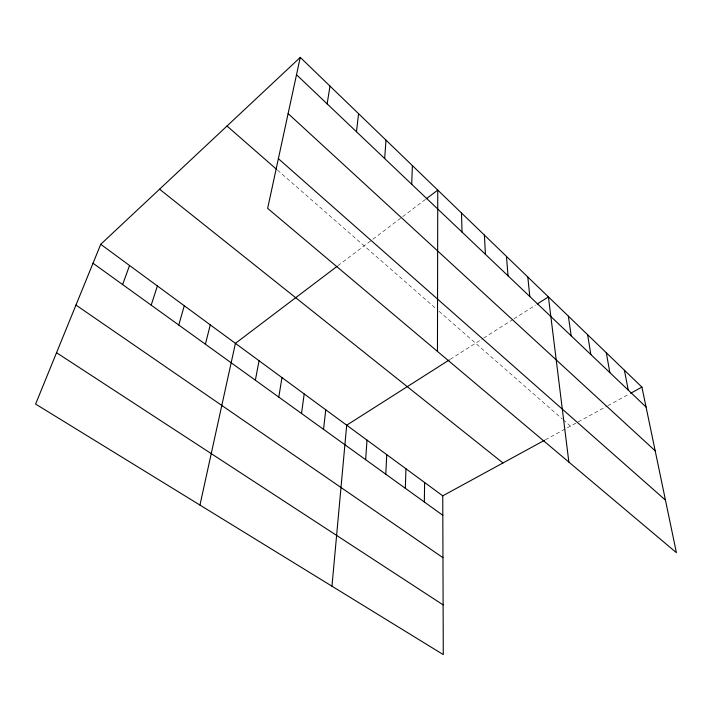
<?xml version="1.0" encoding="UTF-8"?>
<svg xmlns="http://www.w3.org/2000/svg" width="712" height="712" viewBox="0 0 712 712"><rect width="100%" height="100%" fill="white"/><g stroke="black" fill="none" stroke-linecap="round" stroke-linejoin="round"><path stroke-width="0.53" stroke-dasharray="3.56 2.67" d="M337.915 265.718L372.047 239.864M372.928 239.205L401.862 217.285M402.734 216.617L425.5 199.378M450.278 359.311L482.816 338.618M483.715 338.04L513.094 319.35M514.028 318.762L535.433 305.145M545.437 439.785L606.918 406.214M607.87 405.698L629.648 393.807M277.466 170.106L435.7 308.376M439.019 311.269L562.346 419.039M563.156 419.751L570.454 426.123"/><path stroke-width="1.07" d="M437.462 351.408L437.755 190.086L426.381 198.71M424.343 501.996L424.61 482.496M405.333 488.298L405.956 468.772M411.714 184.266L412.382 165.593M385.779 474.201L386.758 454.657M365.639 459.694L367.018 440.132M384.658 158.536L386.002 140.139M331.961 586.198L346.691 425.189L449.361 359.889M323.533 429.345L325.767 409.8M356.49 131.756L358.572 113.662M301.514 413.476L304.202 393.941M327.128 103.845L330.012 86.108M278.793 397.109L281.979 377.591M255.359 380.217L259.061 360.744M300.259 57.396L267.641 208.385L676.4 552.654L641.913 387.106L300.259 57.396L100.739 244.305L35.6 404.069L443.282 654.604L442.757 495.837L100.739 244.305M199.956 505.075L235.423 343.353L337.043 266.386M205.403 344.225L210.271 324.859M178.765 325.019L184.275 305.742M151.184 305.145L157.388 285.966M122.624 284.56L129.557 265.496M537.284 303.971L548.418 296.886L568.861 462.079M442.757 495.837L544.502 440.292M630.592 393.291L641.913 387.106M56.542 352.698L443.122 604.897M75.97 305.065L442.962 557.683M93.023 263.235L442.82 515.31M159.568 189.196L502.983 462.96M227.003 126.015L276.63 169.376M278.383 158.678L665.453 500.109M288.12 113.582L655.182 450.803M296.512 74.742L646.069 407.05M624.388 370.204L628.251 390.114M606.312 352.752L609.846 372.625M587.64 334.738L590.835 354.549M568.354 316.128L571.184 335.868M527.806 276.986L529.808 296.53M506.472 256.4L508.021 275.82M484.374 235.076L485.442 254.344M461.492 212.986L462.026 232.085"/></g></svg>
